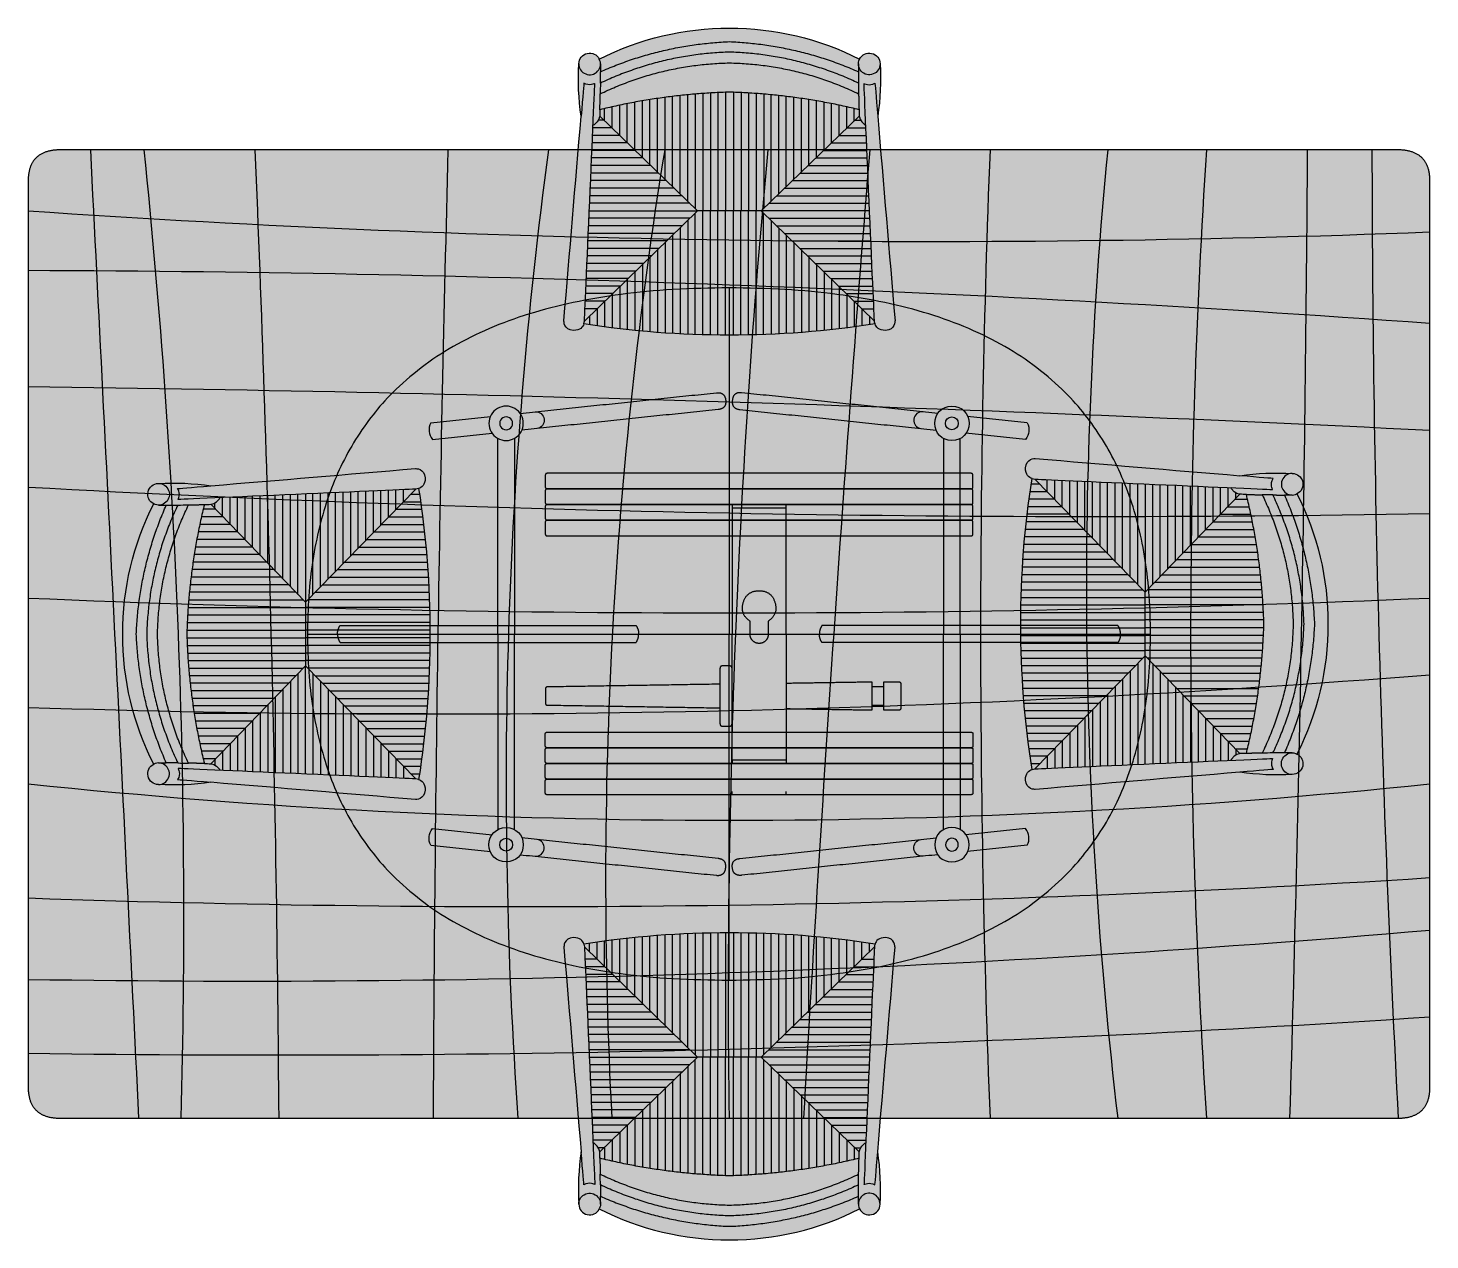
# Model space of a CAD drawing. Header units: metres. Extents: x -17 to 580, y -130 to 19.
# Drawn here: x 319.847 to 322.174, y -19.553 to -17.541 of the extents above; entities that cross this region are included whole.
import ezdxf

# ---------------------------------------------------------------- set-up
doc = ezdxf.new("R2010")
doc.units = ezdxf.units.M
doc.linetypes.add('Style Black Lines_3', pattern=[0])
doc.linetypes.add('Style Grey Lines_1', pattern=[0])
doc.layers.add('Imported blocks', color=7, linetype='Continuous', true_color=0x7a8bf7)
doc.layers.add('Mood Board', color=7, linetype='Continuous', true_color=0x7a8bf7)

# ---------------------------------------------------------------- blocks, each defined once
blk = doc.blocks.new('CH46')
at = {"layer": 'Imported blocks', "transparency": 33554483}
h = blk.add_hatch(color=256, dxfattribs=at)
edge = h.paths.add_edge_path(flags=0)
edge.add_spline(control_points=[(0.3448, 0.5799), (0.4202, 0.58), (0.4935, 0.5626), (0.5608, 0.5284)], knot_values=[0, 0, 0, 0, 1, 1, 1, 1], degree=3, periodic=0)
edge.add_spline(control_points=[(0.5608, 0.5284), (0.5646, 0.5361), (0.5724, 0.5398), (0.5808, 0.5379)], knot_values=[0, 0, 0, 0, 1, 1, 1, 1], degree=3, periodic=0)
edge.add_spline(control_points=[(0.5808, 0.5379), (0.5893, 0.536), (0.5947, 0.5292), (0.5948, 0.5206)], knot_values=[0, 0, 0, 0, 1, 1, 1, 1], degree=3, periodic=0)
edge.add_spline(control_points=[(0.5948, 0.5206), (0.5965, 0.4915), (0.5952, 0.4624), (0.591, 0.4336)], knot_values=[0, 0, 0, 0, 1, 1, 1, 1], degree=3, periodic=0)
edge.add_spline(control_points=[(0.591, 0.4336), (0.6005, 0.3204), (0.61, 0.2071), (0.6196, 0.0939)], knot_values=[0, 0, 0, 0, 1, 1, 1, 1], degree=3, periodic=0)
edge.add_spline(control_points=[(0.6196, 0.0939), (0.6196, 0.0939), (0.62, 0.0784), (0.6041, 0.0779)], knot_values=[0, 0, 0, 0, 1, 1, 1, 1], degree=3, periodic=0)
edge.add_spline(control_points=[(0.6041, 0.0779), (0.5923, 0.0776), (0.588, 0.0836), (0.5864, 0.0887)], knot_values=[0, 0, 0, 0, 1, 1, 1, 1], degree=3, periodic=0)
edge.add_spline(control_points=[(0.5864, 0.0887), (0.5064, 0.0761), (0.4257, 0.0699), (0.3448, 0.07)], knot_values=[0, 0, 0, 0, 1, 1, 1, 1], degree=3, periodic=0)
edge.add_spline(control_points=[(0.3448, 0.07), (0.2639, 0.0699), (0.1832, 0.0761), (0.1032, 0.0887)], knot_values=[0, 0, 0, 0, 1, 1, 1, 1], degree=3, periodic=0)
edge.add_spline(control_points=[(0.1032, 0.0887), (0.1016, 0.0836), (0.0973, 0.0776), (0.0855, 0.0779)], knot_values=[0, 0, 0, 0, 1, 1, 1, 1], degree=3, periodic=0)
edge.add_spline(control_points=[(0.0855, 0.0779), (0.0696, 0.0784), (0.07, 0.0939), (0.07, 0.0939)], knot_values=[0, 0, 0, 0, 1, 1, 1, 1], degree=3, periodic=0)
edge.add_spline(control_points=[(0.07, 0.0939), (0.0795, 0.2071), (0.0891, 0.3204), (0.0986, 0.4336)], knot_values=[0, 0, 0, 0, 1, 1, 1, 1], degree=3, periodic=0)
edge.add_spline(control_points=[(0.0986, 0.4336), (0.0944, 0.4624), (0.0931, 0.4915), (0.0948, 0.5206)], knot_values=[0, 0, 0, 0, 1, 1, 1, 1], degree=3, periodic=0)
edge.add_spline(control_points=[(0.0948, 0.5206), (0.0949, 0.5292), (0.1003, 0.536), (0.1087, 0.5379)], knot_values=[0, 0, 0, 0, 1, 1, 1, 1], degree=3, periodic=0)
edge.add_spline(control_points=[(0.1087, 0.5379), (0.1172, 0.5398), (0.125, 0.5361), (0.1288, 0.5284)], knot_values=[0, 0, 0, 0, 1, 1, 1, 1], degree=3, periodic=0)
edge.add_spline(control_points=[(0.1288, 0.5284), (0.196, 0.5626), (0.2694, 0.58), (0.3448, 0.5799)], knot_values=[0, 0, 0, 0, 1, 1, 1, 1], degree=3, periodic=0)
h = blk.add_hatch(color=256, dxfattribs=at)
edge = h.paths.add_edge_path(flags=0)
edge.add_spline(control_points=[(0.1306, 0.4885), (0.1306, 0.498), (0.1307, 0.5075)], knot_values=[0, 0, 0, 1, 1, 1], degree=2, periodic=0)
edge.add_spline(control_points=[(0.1307, 0.5075), (0.233, 0.5527), (0.3448, 0.5574)], knot_values=[0, 0, 0, 1, 1, 1], degree=2, periodic=0)
edge.add_spline(control_points=[(0.3448, 0.5574), (0.4566, 0.5527), (0.5589, 0.5075)], knot_values=[0, 0, 0, 1, 1, 1], degree=2, periodic=0)
edge.add_spline(control_points=[(0.5589, 0.5075), (0.5589, 0.498), (0.559, 0.4885)], knot_values=[0, 0, 0, 1, 1, 1], degree=2, periodic=0)
edge.add_spline(control_points=[(0.559, 0.4885), (0.4573, 0.5366), (0.3448, 0.5401)], knot_values=[0, 0, 0, 1, 1, 1], degree=2, periodic=0)
edge.add_spline(control_points=[(0.3448, 0.5401), (0.2323, 0.5366), (0.1306, 0.4885)], knot_values=[0, 0, 0, 1, 1, 1], degree=2, periodic=0)
h = blk.add_hatch(color=256, dxfattribs=at)
edge = h.paths.add_edge_path(flags=0)
edge.add_spline(control_points=[(0.3448, 0.5221), (0.4576, 0.5198), (0.5592, 0.4707)], knot_values=[0, 0, 0, 1, 1, 1], degree=2, periodic=0)
edge.add_spline(control_points=[(0.5592, 0.4707), (0.5595, 0.4576), (0.5599, 0.4444)], knot_values=[0, 0, 0, 1, 1, 1], degree=2, periodic=0)
edge.add_spline(control_points=[(0.5599, 0.4444), (0.4539, 0.4704), (0.3448, 0.4735)], knot_values=[0, 0, 0, 1, 1, 1], degree=2, periodic=0)
edge.add_spline(control_points=[(0.3448, 0.4735), (0.2357, 0.4704), (0.1297, 0.4444)], knot_values=[0, 0, 0, 1, 1, 1], degree=2, periodic=0)
edge.add_spline(control_points=[(0.1297, 0.4444), (0.1301, 0.4576), (0.1303, 0.4707)], knot_values=[0, 0, 0, 1, 1, 1], degree=2, periodic=0)
edge.add_spline(control_points=[(0.1303, 0.4707), (0.232, 0.5198), (0.3448, 0.5221)], knot_values=[0, 0, 0, 1, 1, 1], degree=2, periodic=0)
at = {"layer": 'Imported blocks', "linetype": 'Style Grey Lines_1'}
for points in [[(0.2504, 0.3167), (0.2504, 0.4665)], [(0.263, 0.3046), (0.263, 0.4679)], [(0.2755, 0.2925), (0.2755, 0.4692)], [(0.288, 0.4703), (0.288, 0.2804)], [(0.3006, 0.4713), (0.3006, 0.2766)], [(0.3131, 0.4721), (0.3131, 0.2766)], [(0.3256, 0.4728), (0.3256, 0.2766)], [(0.3382, 0.4733), (0.3382, 0.2766)], [(0.3514, 0.4733), (0.3514, 0.2766)], [(0.364, 0.4728), (0.364, 0.2766)], [(0.3765, 0.4721), (0.3765, 0.2766)], [(0.389, 0.4713), (0.389, 0.2766)], [(0.4016, 0.4703), (0.4016, 0.2804)], [(0.4141, 0.2925), (0.4141, 0.4692)], [(0.4266, 0.3046), (0.4266, 0.4679)], [(0.4392, 0.3167), (0.4392, 0.4665)], [(0.1376, 0.4258), (0.1376, 0.4463)], [(0.1501, 0.4136), (0.1501, 0.4492)], [(0.1627, 0.4015), (0.1627, 0.4519)], [(0.1752, 0.3894), (0.1752, 0.4545)], [(0.1877, 0.3773), (0.1877, 0.4569)], [(0.2003, 0.3652), (0.2003, 0.4591)], [(0.2128, 0.3531), (0.2128, 0.4612)], [(0.2254, 0.3409), (0.2254, 0.4631)], [(0.2379, 0.3288), (0.2379, 0.4649)], [(0.4517, 0.3288), (0.4517, 0.4649)], [(0.4642, 0.3409), (0.4642, 0.4631)], [(0.4768, 0.3531), (0.4768, 0.4612)], [(0.4893, 0.3652), (0.4893, 0.4591)], [(0.5018, 0.3773), (0.5018, 0.4569)], [(0.5144, 0.3894), (0.5144, 0.4545)], [(0.5269, 0.4015), (0.5269, 0.4519)], [(0.5394, 0.4136), (0.5394, 0.4492)], [(0.552, 0.4258), (0.552, 0.4463)], [(0.1366, 0.4268), (0.127, 0.4268)], [(0.2919, 0.2766), (0.1294, 0.4337)], [(0.3976, 0.2766), (0.5602, 0.4337)], [(0.553, 0.4268), (0.5625, 0.4268)], [(0.1625, 0.4017), (0.1177, 0.4017)], [(0.1495, 0.4143), (0.1182, 0.4143)], [(0.5271, 0.4017), (0.5719, 0.4017)], [(0.5401, 0.4143), (0.5714, 0.4143)], [(0.1884, 0.3767), (0.1166, 0.3767)], [(0.1754, 0.3892), (0.1171, 0.3892)], [(0.5012, 0.3767), (0.573, 0.3767)], [(0.5142, 0.3892), (0.5725, 0.3892)], [(0.2143, 0.3517), (0.1155, 0.3517)], [(0.2013, 0.3642), (0.116, 0.3642)], [(0.4753, 0.3517), (0.5741, 0.3517)], [(0.4883, 0.3642), (0.5735, 0.3642)], [(0.2402, 0.3266), (0.1144, 0.3266)], [(0.2272, 0.3392), (0.115, 0.3392)], [(0.4494, 0.3266), (0.5752, 0.3266)], [(0.4624, 0.3392), (0.5746, 0.3392)], [(0.2531, 0.3141), (0.1139, 0.3141)], [(0.4365, 0.3141), (0.5757, 0.3141)], [(0.279, 0.2891), (0.1128, 0.2891)], [(0.2661, 0.3016), (0.1133, 0.3016)], [(0.4106, 0.2891), (0.5768, 0.2891)], [(0.4235, 0.3016), (0.5763, 0.3016)], [(0.2919, 0.2766), (0.1041, 0.0934)], [(0.2791, 0.2641), (0.1117, 0.2641)], [(0.1122, 0.2766), (0.2919, 0.2766)], [(0.2755, 0.2605), (0.2755, 0.0719)], [(0.288, 0.0717), (0.288, 0.2728)], [(0.3006, 0.0712), (0.3006, 0.2766)], [(0.3131, 0.0707), (0.3131, 0.2766)], [(0.3256, 0.0707), (0.3256, 0.2766)], [(0.3382, 0.0702), (0.3382, 0.2766)], [(0.3514, 0.0702), (0.3514, 0.2766)], [(0.3639, 0.0707), (0.3639, 0.2766)], [(0.3765, 0.0707), (0.3765, 0.2766)], [(0.389, 0.0712), (0.389, 0.2766)], [(0.3976, 0.2766), (0.5855, 0.0934)], [(0.5773, 0.2766), (0.3976, 0.2766)], [(0.4015, 0.0717), (0.4015, 0.2728)], [(0.4105, 0.2641), (0.5779, 0.2641)], [(0.4141, 0.2605), (0.4141, 0.0719)], [(0.2534, 0.239), (0.1106, 0.239)], [(0.2663, 0.2515), (0.1111, 0.2515)], [(0.2504, 0.2361), (0.2504, 0.0727)], [(0.263, 0.2483), (0.263, 0.0722)], [(0.4233, 0.2515), (0.5784, 0.2515)], [(0.4266, 0.2483), (0.4266, 0.0722)], [(0.4361, 0.239), (0.579, 0.239)], [(0.4391, 0.2361), (0.4391, 0.0727)], [(0.2278, 0.214), (0.1095, 0.214)], [(0.2406, 0.2265), (0.11, 0.2265)], [(0.2254, 0.2116), (0.2254, 0.0747)], [(0.2379, 0.2239), (0.2379, 0.0737)], [(0.449, 0.2265), (0.5795, 0.2265)], [(0.4517, 0.2239), (0.4517, 0.0737)], [(0.4618, 0.214), (0.5801, 0.214)], [(0.4642, 0.2116), (0.4642, 0.0747)], [(0.2021, 0.189), (0.1084, 0.189)], [(0.2149, 0.2015), (0.109, 0.2015)], [(0.2003, 0.1872), (0.2003, 0.0771)], [(0.2128, 0.1994), (0.2128, 0.0754)], [(0.4747, 0.2015), (0.5806, 0.2015)], [(0.4768, 0.1994), (0.4768, 0.0754)], [(0.4875, 0.189), (0.5812, 0.189)], [(0.4893, 0.1872), (0.4893, 0.0771)], [(0.1764, 0.1639), (0.1073, 0.1639)], [(0.1892, 0.1764), (0.1079, 0.1764)], [(0.1878, 0.175), (0.1878, 0.0778)], [(0.5003, 0.1764), (0.5817, 0.1764)], [(0.5018, 0.175), (0.5018, 0.0778)], [(0.5132, 0.1639), (0.5823, 0.1639)], [(0.1636, 0.1514), (0.1068, 0.1514)], [(0.1627, 0.1505), (0.1627, 0.0805)], [(0.1752, 0.1628), (0.1752, 0.0791)], [(0.5144, 0.1628), (0.5144, 0.0791)], [(0.526, 0.1514), (0.5828, 0.1514)], [(0.5269, 0.1505), (0.5269, 0.0805)], [(0.1379, 0.1264), (0.1056, 0.1264)], [(0.1507, 0.1389), (0.1062, 0.1389)], [(0.1376, 0.1261), (0.1376, 0.0836)], [(0.1501, 0.1383), (0.1501, 0.082)], [(0.5388, 0.1389), (0.5834, 0.1389)], [(0.5394, 0.1383), (0.5394, 0.082)], [(0.5517, 0.1264), (0.5839, 0.1264)], [(0.552, 0.1261), (0.552, 0.0836)], [(0.1251, 0.1138), (0.1051, 0.1138)], [(0.1125, 0.1016), (0.1125, 0.0872)], [(0.1251, 0.1139), (0.1251, 0.0854)], [(0.5645, 0.1139), (0.5645, 0.0854)], [(0.5645, 0.1138), (0.5845, 0.1138)], [(0.577, 0.1016), (0.577, 0.0872)]]:
    blk.add_lwpolyline(points, dxfattribs=at)
at = {"layer": 'Imported blocks'}
for points, degree in [([(0.1288, 0.5284), (0.196, 0.5626), (0.2694, 0.58), (0.3448, 0.5799)], 3), ([(0.3448, 0.5799), (0.4202, 0.58), (0.4935, 0.5626), (0.5608, 0.5284)], 3), ([(0.0948, 0.5206), (0.0949, 0.5292), (0.1003, 0.536), (0.1087, 0.5379)], 3), ([(0.1087, 0.5379), (0.1172, 0.5398), (0.125, 0.5361), (0.1288, 0.5284)], 3), ([(0.3448, 0.5401), (0.2323, 0.5366), (0.1306, 0.4885)], 2), ([(0.1307, 0.5075), (0.233, 0.5527), (0.3448, 0.5574)], 2), ([(0.3448, 0.5574), (0.4566, 0.5527), (0.5589, 0.5075)], 2), ([(0.559, 0.4885), (0.4573, 0.5366), (0.3448, 0.5401)], 2), ([(0.5608, 0.5284), (0.5646, 0.5361), (0.5724, 0.5398), (0.5808, 0.5379)], 3), ([(0.5808, 0.5379), (0.5893, 0.536), (0.5947, 0.5292), (0.5948, 0.5206)], 3), ([(0.0986, 0.4336), (0.0944, 0.4624), (0.0931, 0.4915), (0.0948, 0.5206)], 3), ([(0.0948, 0.5206), (0.0948, 0.513), (0.0991, 0.5065), (0.1062, 0.5037)], 3), ([(0.126, 0.5083), (0.1311, 0.5139), (0.1322, 0.5216), (0.1288, 0.5284)], 3), ([(0.1303, 0.4707), (0.232, 0.5198), (0.3448, 0.5221)], 2), ([(0.1307, 0.5204), (0.1307, 0.5161), (0.1307, 0.5118), (0.1307, 0.5075)], 3), ([(0.3448, 0.5221), (0.4576, 0.5198), (0.5592, 0.4707)], 2), ([(0.5636, 0.5083), (0.5585, 0.5139), (0.5574, 0.5216), (0.5608, 0.5284)], 3), ([(0.5589, 0.5204), (0.5589, 0.5161), (0.5589, 0.5118), (0.5589, 0.5075)], 3), ([(0.5948, 0.5206), (0.5948, 0.513), (0.5905, 0.5065), (0.5834, 0.5037)], 3), ([(0.5948, 0.5206), (0.5965, 0.4915), (0.5952, 0.4624), (0.591, 0.4336)], 3), ([(0.1062, 0.5037), (0.1132, 0.501), (0.1208, 0.5027), (0.126, 0.5083)], 3), ([(0.1306, 0.4885), (0.1306, 0.498), (0.1307, 0.5075)], 2), ([(0.5589, 0.5075), (0.5589, 0.498), (0.559, 0.4885)], 2), ([(0.5834, 0.5037), (0.5763, 0.501), (0.5688, 0.5027), (0.5636, 0.5083)], 3), ([(0.1032, 0.4887), (0.1032, 0.4887), (0.1014, 0.4669), (0.0986, 0.4336)], 3), ([(0.1214, 0.4878), (0.1214, 0.4878), (0.1125, 0.4829), (0.1032, 0.4887)], 3), ([(0.1041, 0.0934), (0.1046, 0.0983), (0.1214, 0.4878), (0.1214, 0.4878)], 3), ([(0.3448, 0.4735), (0.2357, 0.4704), (0.1297, 0.4444)], 2), ([(0.1297, 0.4444), (0.1301, 0.4576), (0.1303, 0.4707)], 2), ([(0.1306, 0.4885), (0.1305, 0.4826), (0.1304, 0.4767), (0.1303, 0.4707)], 3), ([(0.5599, 0.4444), (0.4539, 0.4704), (0.3448, 0.4735)], 2), ([(0.559, 0.4885), (0.5591, 0.4826), (0.5591, 0.4767), (0.5592, 0.4707)], 3), ([(0.5592, 0.4707), (0.5595, 0.4576), (0.5599, 0.4444)], 2), ([(0.5682, 0.4878), (0.5682, 0.4878), (0.577, 0.4829), (0.5863, 0.4887)], 3), ([(0.5855, 0.0934), (0.585, 0.0983), (0.5682, 0.4878), (0.5682, 0.4878)], 3), ([(0.5863, 0.4887), (0.5863, 0.4887), (0.5882, 0.4669), (0.591, 0.4336)], 3), ([(0.1297, 0.4444), (0.1296, 0.4409), (0.1295, 0.4373), (0.1294, 0.4337)], 3), ([(0.5599, 0.4444), (0.56, 0.4409), (0.5601, 0.4373), (0.5602, 0.4337)], 3), ([(0.07, 0.0939), (0.0795, 0.2071), (0.0891, 0.3204), (0.0986, 0.4336)], 3), ([(0.1201, 0.4195), (0.1201, 0.4195), (0.1184, 0.4186), (0.1184, 0.4186)], 3), ([(0.1294, 0.4337), (0.1294, 0.4337), (0.1289, 0.4253), (0.1201, 0.4195)], 3), ([(0.5602, 0.4337), (0.5602, 0.4337), (0.5606, 0.4253), (0.5695, 0.4195)], 3), ([(0.5695, 0.4195), (0.5695, 0.4195), (0.5712, 0.4186), (0.5712, 0.4186)], 3), ([(0.591, 0.4336), (0.6005, 0.3204), (0.61, 0.2071), (0.6196, 0.0939)], 3), ([(0.3976, 0.2766), (0.3448, 0.2766), (0.2919, 0.2766)], 2), ([(0.0855, 0.0779), (0.0696, 0.0784), (0.07, 0.0939), (0.07, 0.0939)], 3), ([(0.07, 0.0939), (0.07, 0.0939), (0.07, 0.0939)], 2), ([(0.1032, 0.0887), (0.1038, 0.0905), (0.104, 0.0922), (0.1041, 0.0934)], 3), ([(0.5864, 0.0887), (0.5858, 0.0905), (0.5856, 0.0922), (0.5855, 0.0934)], 3), ([(0.6196, 0.0939), (0.6196, 0.0939), (0.62, 0.0784), (0.6041, 0.0779)], 3), ([(0.6196, 0.0939), (0.6196, 0.0939), (0.6196, 0.0939)], 2), ([(0.1032, 0.0887), (0.1016, 0.0836), (0.0973, 0.0776), (0.0855, 0.0779)], 3), ([(0.3448, 0.07), (0.2639, 0.0699), (0.1832, 0.0761), (0.1032, 0.0887)], 3), ([(0.5864, 0.0887), (0.5064, 0.0761), (0.4257, 0.0699), (0.3448, 0.07)], 3), ([(0.6041, 0.0779), (0.5923, 0.0776), (0.588, 0.0836), (0.5864, 0.0887)], 3)]:
    blk.add_open_spline(points, degree=degree, dxfattribs=at)
blk = doc.blocks.new('CH337')
at = {"layer": 'Imported blocks', "transparency": 33554483}
h = blk.add_hatch(color=256, dxfattribs=at)
edge = h.paths.add_edge_path(flags=0)
edge.add_spline(control_points=[(1.4696, 0.6449), (1.4696, 1.2198), (0.7698, 1.2198)], knot_values=[0, 0, 0, 1, 1, 1], degree=2, periodic=0)
edge.add_spline(control_points=[(0.7698, 1.2198), (0.07, 1.2198), (0.07, 0.6449)], knot_values=[0, 0, 0, 1, 1, 1], degree=2, periodic=0)
edge.add_spline(control_points=[(0.07, 0.6449), (0.07, 0.07), (0.7698, 0.07)], knot_values=[0, 0, 0, 1, 1, 1], degree=2, periodic=0)
edge.add_spline(control_points=[(0.7698, 0.07), (1.4696, 0.07), (1.4696, 0.6449)], knot_values=[0, 0, 0, 1, 1, 1], degree=2, periodic=0)
at = {"layer": 'Imported blocks', "linetype": 'Style Black Lines_3'}
for points in [[(0.7698, 1.2198), (0.7698, 0.6449)], [(0.07, 0.6449), (1.4696, 0.6449)], [(0.7698, 0.07), (0.7698, 0.6449)]]:
    blk.add_lwpolyline(points, dxfattribs=at)
at = {"layer": 'Imported blocks', "linetype": 'Style Grey Lines_1'}
for points in [[(0.2749, 0.9958), (0.3737, 1.0062)], [(1.2647, 0.9958), (1.1659, 1.0062)], [(0.2778, 0.9679), (0.3766, 0.9783)], [(1.2618, 0.9679), (1.1629, 0.9783)], [(0.3858, 0.6449), (0.3858, 0.97)], [(0.4138, 0.97), (0.4138, 0.6449)], [(1.1257, 0.97), (1.1257, 0.6449)], [(1.1537, 0.6449), (1.1537, 0.97)], [(0.7748, 0.8599), (0.7748, 0.6449)], [(0.8648, 0.8542), (0.7748, 0.8542)], [(0.8648, 0.6449), (0.8648, 0.8599)], [(0.3858, 0.6449), (0.3858, 0.3198)], [(0.4138, 0.3198), (0.4138, 0.6449)], [(0.7748, 0.4299), (0.7748, 0.6449)], [(0.8648, 0.6449), (0.8648, 0.4299)], [(1.1257, 0.3198), (1.1257, 0.6449)], [(1.1537, 0.6449), (1.1537, 0.3198)], [(0.8648, 0.4356), (0.7748, 0.4356)], [(0.2778, 0.3219), (0.3766, 0.3115)], [(1.2618, 0.3219), (1.1629, 0.3115)], [(0.2749, 0.294), (0.3737, 0.2836)], [(1.2647, 0.294), (1.1659, 0.2836)]]:
    blk.add_lwpolyline(points, dxfattribs=at)
at = {"layer": 'Imported blocks'}
for points, degree in [([(0.7698, 1.2198), (0.07, 1.2198), (0.07, 0.6449)], 2), ([(1.4696, 0.6449), (1.4696, 1.2198), (0.7698, 1.2198)], 2), ([(0.4141, 1.0195), (0.4051, 1.0247), (0.3946, 1.0247), (0.3856, 1.0195)], 3), ([(0.4231, 1.0114), (0.586, 1.0285), (0.7489, 1.0456)], 2), ([(0.7489, 1.0456), (0.7628, 1.0471), (0.7643, 1.0331)], 2), ([(0.7643, 1.0331), (0.7657, 1.0192), (0.7518, 1.0178)], 2), ([(0.7753, 1.0331), (0.7738, 1.0192), (0.7877, 1.0178)], 2), ([(0.7907, 1.0456), (0.7768, 1.0471), (0.7753, 1.0331)], 2), ([(1.1165, 1.0114), (0.9536, 1.0285), (0.7907, 1.0456)], 2), ([(0.3856, 1.0195), (0.3766, 1.0143), (0.3713, 1.0052), (0.3713, 0.9948)], 3), ([(0.3945, 1.004), (0.3912, 1.0021), (0.3892, 0.9987), (0.3892, 0.9948)], 3), ([(0.4052, 1.004), (0.4018, 1.006), (0.3979, 1.006), (0.3945, 1.004)], 3), ([(0.4105, 0.9948), (0.4105, 0.9987), (0.4085, 1.0021), (0.4052, 1.004)], 3), ([(0.4283, 0.9948), (0.4283, 1.0052), (0.4231, 1.0143), (0.4141, 1.0195)], 3), ([(0.7518, 1.0178), (0.5889, 1.0006), (0.426, 0.9835)], 2), ([(0.4478, 1.014), (0.4558, 1.0147), (0.4621, 1.0094), (0.463, 1.0015)], 3), ([(0.463, 1.0015), (0.4638, 0.9935), (0.4587, 0.9871), (0.4507, 0.9861)], 3), ([(0.7877, 1.0178), (0.9507, 1.0006), (1.1136, 0.9835)], 2), ([(1.0766, 1.0015), (1.0757, 0.9935), (1.0809, 0.9871), (1.0888, 0.9861)], 3), ([(1.0918, 1.014), (1.0838, 1.0147), (1.0774, 1.0094), (1.0766, 1.0015)], 3), ([(1.1112, 0.9948), (1.1112, 1.0113), (1.1233, 1.0233), (1.1397, 1.0233)], 3), ([(1.1291, 0.9948), (1.1291, 1.001), (1.1336, 1.0055), (1.1397, 1.0055)], 3), ([(1.1397, 1.0233), (1.1562, 1.0233), (1.1682, 1.0113), (1.1682, 0.9948)], 3), ([(1.1397, 1.0055), (1.1459, 1.0055), (1.1504, 1.001), (1.1504, 0.9948)], 3), ([(0.2749, 0.9958), (0.27, 0.9865), (0.2711, 0.976), (0.2778, 0.9679)], 3), ([(0.3713, 0.9948), (0.3713, 0.9845), (0.3766, 0.9753), (0.3856, 0.9702)], 3), ([(0.3892, 0.9948), (0.3892, 0.991), (0.3912, 0.9876), (0.3945, 0.9856)], 3), ([(0.3945, 0.9856), (0.3979, 0.9837), (0.4018, 0.9837), (0.4052, 0.9856)], 3), ([(0.4052, 0.9856), (0.4085, 0.9876), (0.4105, 0.991), (0.4105, 0.9948)], 3), ([(0.4141, 0.9702), (0.4231, 0.9753), (0.4283, 0.9845), (0.4283, 0.9948)], 3), ([(1.1397, 0.9663), (1.1233, 0.9663), (1.1112, 0.9784), (1.1112, 0.9948)], 3), ([(1.1397, 0.9842), (1.1336, 0.9842), (1.1291, 0.9887), (1.1291, 0.9948)], 3), ([(1.1682, 0.9948), (1.1682, 0.9784), (1.1562, 0.9663), (1.1397, 0.9663)], 3), ([(1.1504, 0.9948), (1.1504, 0.9887), (1.1459, 0.9842), (1.1397, 0.9842)], 3), ([(1.2647, 0.9958), (1.2696, 0.9865), (1.2684, 0.976), (1.2618, 0.9679)], 3), ([(0.3856, 0.9702), (0.3946, 0.965), (0.4051, 0.965), (0.4141, 0.9702)], 3), ([(0.4682, 0.9118), (0.4648, 0.9118), (0.4648, 0.9084)], 2), ([(0.4648, 0.9084), (0.4648, 0.8988), (0.4648, 0.8893)], 2), ([(1.1713, 0.9118), (0.8198, 0.9118), (0.4682, 0.9118)], 2), ([(1.1747, 0.9084), (1.1747, 0.9118), (1.1713, 0.9118)], 2), ([(1.1747, 0.8893), (1.1747, 0.8988), (1.1747, 0.9084)], 2), ([(0.4648, 0.8893), (0.4648, 0.8858), (0.4682, 0.8858)], 2), ([(0.4682, 0.8858), (0.4648, 0.8858), (0.4648, 0.8824)], 2), ([(0.4682, 0.8858), (0.8198, 0.8858), (1.1713, 0.8858)], 2), ([(1.1713, 0.8858), (0.8198, 0.8858), (0.4682, 0.8858)], 2), ([(1.1713, 0.8858), (1.1747, 0.8858), (1.1747, 0.8893)], 2), ([(1.1747, 0.8824), (1.1747, 0.8858), (1.1713, 0.8858)], 2), ([(0.4648, 0.8824), (0.4648, 0.8729), (0.4648, 0.8633)], 2), ([(0.4648, 0.8633), (0.4648, 0.8599), (0.4682, 0.8599)], 2), ([(1.1713, 0.8599), (1.1747, 0.8599), (1.1747, 0.8633)], 2), ([(1.1747, 0.8633), (1.1747, 0.8729), (1.1747, 0.8824)], 2), ([(0.4682, 0.8599), (0.4648, 0.8599), (0.4648, 0.8564)], 2), ([(0.4648, 0.8564), (0.4648, 0.8469), (0.4648, 0.8373)], 2), ([(1.1713, 0.8599), (0.8198, 0.8599), (0.4682, 0.8599)], 2), ([(0.4682, 0.8599), (0.8198, 0.8599), (1.1713, 0.8599)], 2), ([(1.1747, 0.8564), (1.1747, 0.8599), (1.1713, 0.8599)], 2), ([(1.1747, 0.8373), (1.1747, 0.8469), (1.1747, 0.8564)], 2), ([(0.4648, 0.8373), (0.4648, 0.8339), (0.4682, 0.8339)], 2), ([(0.4682, 0.8339), (0.4648, 0.8339), (0.4648, 0.8304)], 2), ([(0.4648, 0.8304), (0.4648, 0.8209), (0.4648, 0.8113)], 2), ([(0.4682, 0.8339), (0.8198, 0.8339), (1.1713, 0.8339)], 2), ([(1.1713, 0.8339), (0.8198, 0.8339), (0.4682, 0.8339)], 2), ([(1.1713, 0.8339), (1.1747, 0.8339), (1.1747, 0.8373)], 2), ([(1.1747, 0.8304), (1.1747, 0.8339), (1.1713, 0.8339)], 2), ([(1.1747, 0.8113), (1.1747, 0.8209), (1.1747, 0.8304)], 2), ([(0.4648, 0.8113), (0.4648, 0.8079), (0.4682, 0.8079)], 2), ([(0.4682, 0.8079), (0.8198, 0.8079), (1.1713, 0.8079)], 2), ([(1.1713, 0.8079), (1.1747, 0.8079), (1.1747, 0.8113)], 2), ([(0.7934, 0.6972), (0.7993, 0.7168), (0.8198, 0.7168)], 2), ([(0.8198, 0.7168), (0.8403, 0.7168), (0.8461, 0.6972)], 2), ([(0.8048, 0.6663), (0.7876, 0.6775), (0.7934, 0.6972)], 2), ([(0.8461, 0.6972), (0.8519, 0.6775), (0.8348, 0.6663)], 2), ([(0.1199, 0.6449), (0.1199, 0.6525), (0.1242, 0.6589)], 2), ([(0.1242, 0.6589), (0.3698, 0.6589), (0.6155, 0.6589)], 2), ([(0.6155, 0.6589), (0.6198, 0.6526), (0.6198, 0.6449)], 2), ([(0.8048, 0.6444), (0.8048, 0.6553), (0.8048, 0.6663)], 2), ([(0.8348, 0.6663), (0.8348, 0.6553), (0.8348, 0.6444)], 2), ([(0.924, 0.6589), (0.9198, 0.6526), (0.9198, 0.6449)], 2), ([(1.4154, 0.6589), (1.1697, 0.6589), (0.924, 0.6589)], 2), ([(1.4196, 0.6449), (1.4196, 0.6525), (1.4154, 0.6589)], 2), ([(0.07, 0.6449), (0.07, 0.07), (0.7698, 0.07)], 2), ([(0.1199, 0.6449), (0.1199, 0.6373), (0.1242, 0.6309)], 2), ([(0.1242, 0.6309), (0.3698, 0.6309), (0.6155, 0.6309)], 2), ([(0.6155, 0.6309), (0.6198, 0.6372), (0.6198, 0.6449)], 2), ([(0.7698, 0.07), (1.4696, 0.07), (1.4696, 0.6449)], 2), ([(0.8092, 0.6337), (0.8048, 0.6381), (0.8048, 0.6444)], 2), ([(0.8198, 0.6293), (0.8136, 0.6293), (0.8092, 0.6337)], 2), ([(0.8304, 0.6337), (0.826, 0.6293), (0.8198, 0.6293)], 2), ([(0.8348, 0.6444), (0.8348, 0.6381), (0.8304, 0.6337)], 2), ([(0.924, 0.6309), (0.9198, 0.6372), (0.9198, 0.6449)], 2), ([(1.4154, 0.6309), (1.1697, 0.6309), (0.924, 0.6309)], 2), ([(1.4196, 0.6449), (1.4196, 0.6373), (1.4154, 0.6309)], 2), ([(0.759, 0.5919), (0.7548, 0.5919), (0.7548, 0.5876)], 2), ([(0.7548, 0.5876), (0.7548, 0.5419), (0.7548, 0.4962)], 2), ([(0.7705, 0.5919), (0.7648, 0.5919), (0.759, 0.5919)], 2), ([(0.7748, 0.5876), (0.7748, 0.5919), (0.7705, 0.5919)], 2), ([(0.7748, 0.4962), (0.7748, 0.5419), (0.7748, 0.5876)], 2), ([(0.7548, 0.5616), (0.6114, 0.5593), (0.4681, 0.557)], 2), ([(0.8648, 0.5634), (0.9359, 0.5645), (1.007, 0.5656)], 2), ([(1.007, 0.5656), (1.007, 0.5419), (1.007, 0.5182)], 2), ([(1.027, 0.5656), (1.039, 0.5656), (1.051, 0.5657)], 2), ([(1.027, 0.5182), (1.027, 0.5419), (1.027, 0.5656)], 2), ([(1.051, 0.5657), (1.055, 0.5656), (1.055, 0.5616)], 2), ([(1.055, 0.5616), (1.055, 0.5419), (1.055, 0.5222)], 2), ([(0.4681, 0.557), (0.4651, 0.5569), (0.4651, 0.554)], 2), ([(0.4651, 0.554), (0.4651, 0.5419), (0.4651, 0.5299)], 2), ([(1.027, 0.5572), (1.017, 0.5572), (1.007, 0.5572)], 2), ([(0.4651, 0.5299), (0.4651, 0.5269), (0.4681, 0.5269)], 2), ([(0.4681, 0.5269), (0.6114, 0.5246), (0.7548, 0.5222)], 2), ([(1.007, 0.5182), (0.9359, 0.5193), (0.8648, 0.5205)], 2), ([(1.007, 0.5267), (1.017, 0.5267), (1.027, 0.5267)], 2), ([(1.051, 0.5182), (1.039, 0.5182), (1.027, 0.5182)], 2), ([(1.055, 0.5222), (1.055, 0.5182), (1.051, 0.5182)], 2), ([(0.7548, 0.4962), (0.7548, 0.4919), (0.759, 0.4919)], 2), ([(0.759, 0.4919), (0.7648, 0.4919), (0.7705, 0.4919)], 2), ([(0.7705, 0.4919), (0.7748, 0.4919), (0.7748, 0.4962)], 2), ([(0.4648, 0.4785), (0.4648, 0.4819), (0.4682, 0.4819)], 2), ([(0.4648, 0.4594), (0.4648, 0.4689), (0.4648, 0.4785)], 2), ([(0.4682, 0.4819), (0.8198, 0.4819), (1.1713, 0.4819)], 2), ([(1.1713, 0.4819), (1.1747, 0.4819), (1.1747, 0.4785)], 2), ([(1.1747, 0.4785), (1.1747, 0.4689), (1.1747, 0.4594)], 2), ([(0.4682, 0.4559), (0.4648, 0.4559), (0.4648, 0.4594)], 2), ([(0.4648, 0.4525), (0.4648, 0.4559), (0.4682, 0.4559)], 2), ([(0.4648, 0.4334), (0.4648, 0.4429), (0.4648, 0.4525)], 2), ([(1.1713, 0.4559), (0.8198, 0.4559), (0.4682, 0.4559)], 2), ([(0.4682, 0.4559), (0.8198, 0.4559), (1.1713, 0.4559)], 2), ([(1.1747, 0.4594), (1.1747, 0.4559), (1.1713, 0.4559)], 2), ([(1.1713, 0.4559), (1.1747, 0.4559), (1.1747, 0.4525)], 2), ([(1.1747, 0.4525), (1.1747, 0.4429), (1.1747, 0.4334)], 2), ([(0.4682, 0.4299), (0.4648, 0.4299), (0.4648, 0.4334)], 2), ([(0.4648, 0.4265), (0.4648, 0.4299), (0.4682, 0.4299)], 2), ([(0.4648, 0.4074), (0.4648, 0.417), (0.4648, 0.4265)], 2), ([(0.4682, 0.4299), (0.8198, 0.4299), (1.1713, 0.4299)], 2), ([(1.1713, 0.4299), (0.8198, 0.4299), (0.4682, 0.4299)], 2), ([(0.7748, 0.4356), (0.7748, 0.4328), (0.7748, 0.4299)], 2), ([(0.8648, 0.4356), (0.8648, 0.4328), (0.8648, 0.4299)], 2), ([(1.1747, 0.4334), (1.1747, 0.4299), (1.1713, 0.4299)], 2), ([(1.1713, 0.4299), (1.1747, 0.4299), (1.1747, 0.4265)], 2), ([(1.1747, 0.4265), (1.1747, 0.417), (1.1747, 0.4074)], 2), ([(0.4682, 0.404), (0.4648, 0.404), (0.4648, 0.4074)], 2), ([(0.4648, 0.4005), (0.4648, 0.404), (0.4682, 0.404)], 2), ([(0.4648, 0.3814), (0.4648, 0.391), (0.4648, 0.4005)], 2), ([(0.4682, 0.404), (0.8198, 0.404), (1.1713, 0.404)], 2), ([(1.1713, 0.404), (0.8198, 0.404), (0.4682, 0.404)], 2), ([(1.1747, 0.4074), (1.1747, 0.404), (1.1713, 0.404)], 2), ([(1.1713, 0.404), (1.1747, 0.404), (1.1747, 0.4005)], 2), ([(1.1747, 0.4005), (1.1747, 0.391), (1.1747, 0.3814)], 2), ([(0.4682, 0.378), (0.4648, 0.378), (0.4648, 0.3814)], 2), ([(1.1713, 0.378), (0.8198, 0.378), (0.4682, 0.378)], 2), ([(0.7748, 0.3779), (0.7748, 0.3807), (0.7748, 0.3836)], 2), ([(0.8648, 0.3779), (0.8648, 0.3807), (0.8648, 0.3836)], 2), ([(1.1747, 0.3814), (1.1747, 0.378), (1.1713, 0.378)], 2), ([(0.2749, 0.294), (0.27, 0.3033), (0.2711, 0.3138), (0.2778, 0.3219)], 3), ([(0.3713, 0.295), (0.3713, 0.3114), (0.3834, 0.3235), (0.3998, 0.3235)], 3), ([(0.3892, 0.295), (0.3892, 0.3011), (0.3937, 0.3056), (0.3998, 0.3056)], 3), ([(0.3998, 0.3235), (0.4163, 0.3235), (0.4283, 0.3114), (0.4283, 0.295)], 3), ([(0.3998, 0.3056), (0.406, 0.3056), (0.4105, 0.3011), (0.4105, 0.295)], 3), ([(0.7518, 0.272), (0.5889, 0.2892), (0.426, 0.3063)], 2), ([(0.463, 0.2883), (0.4638, 0.2963), (0.4587, 0.3027), (0.4507, 0.3037)], 3), ([(0.7877, 0.272), (0.9507, 0.2892), (1.1136, 0.3063)], 2), ([(1.0766, 0.2883), (1.0757, 0.2963), (1.0809, 0.3027), (1.0888, 0.3037)], 3), ([(1.1397, 0.3235), (1.1233, 0.3235), (1.1112, 0.3114), (1.1112, 0.295)], 3), ([(1.1344, 0.3042), (1.1311, 0.3022), (1.1291, 0.2988), (1.1291, 0.295)], 3), ([(1.145, 0.3042), (1.1417, 0.3061), (1.1378, 0.3061), (1.1344, 0.3042)], 3), ([(1.1682, 0.295), (1.1682, 0.3114), (1.1562, 0.3235), (1.1397, 0.3235)], 3), ([(1.1504, 0.295), (1.1504, 0.2988), (1.1484, 0.3022), (1.145, 0.3042)], 3), ([(1.2647, 0.294), (1.2696, 0.3033), (1.2684, 0.3138), (1.2618, 0.3219)], 3), ([(0.3998, 0.2665), (0.3834, 0.2665), (0.3713, 0.2785), (0.3713, 0.295)], 3), ([(0.3998, 0.2843), (0.3937, 0.2843), (0.3892, 0.2888), (0.3892, 0.295)], 3), ([(0.4283, 0.295), (0.4283, 0.2785), (0.4163, 0.2665), (0.3998, 0.2665)], 3), ([(0.4105, 0.295), (0.4105, 0.2888), (0.406, 0.2843), (0.3998, 0.2843)], 3), ([(0.4478, 0.2758), (0.4558, 0.2751), (0.4621, 0.2804), (0.463, 0.2883)], 3), ([(1.0918, 0.2758), (1.0838, 0.2751), (1.0774, 0.2804), (1.0766, 0.2883)], 3), ([(1.1112, 0.295), (1.1112, 0.2785), (1.1233, 0.2665), (1.1397, 0.2665)], 3), ([(1.1291, 0.295), (1.1291, 0.2911), (1.1311, 0.2877), (1.1344, 0.2858)], 3), ([(1.1344, 0.2858), (1.1378, 0.2838), (1.1417, 0.2838), (1.145, 0.2858)], 3), ([(1.1397, 0.2665), (1.1562, 0.2665), (1.1682, 0.2785), (1.1682, 0.295)], 3), ([(1.145, 0.2858), (1.1484, 0.2877), (1.1504, 0.2911), (1.1504, 0.295)], 3), ([(0.4231, 0.2784), (0.586, 0.2613), (0.7489, 0.2442)], 2), ([(0.7489, 0.2442), (0.7628, 0.2427), (0.7643, 0.2567)], 2), ([(0.7643, 0.2567), (0.7657, 0.2706), (0.7518, 0.272)], 2), ([(0.7753, 0.2567), (0.7738, 0.2706), (0.7877, 0.272)], 2), ([(0.7907, 0.2442), (0.7768, 0.2427), (0.7753, 0.2567)], 2), ([(1.1165, 0.2784), (0.9536, 0.2613), (0.7907, 0.2442)], 2)]:
    blk.add_open_spline(points, degree=degree, dxfattribs=at)
blk = doc.blocks.new('Gunter')
at = {"layer": 'Imported blocks', "transparency": 33554483}
h = blk.add_hatch(color=256, dxfattribs=at)
edge = h.paths.add_edge_path(flags=0)
edge.add_spline(control_points=[(0.1728, 0.12), (1.2835, 0.12), (2.3942, 0.12)], knot_values=[0, 0, 0, 1, 1, 1], degree=2, periodic=0)
edge.add_spline(control_points=[(2.3942, 0.12), (2.447, 0.12), (2.447, 0.1728)], knot_values=[0, 0, 0, 1, 1, 1], degree=2, periodic=0)
edge.add_spline(control_points=[(2.447, 0.1728), (2.447, 0.924), (2.447, 1.6752)], knot_values=[0, 0, 0, 1, 1, 1], degree=2, periodic=0)
edge.add_spline(control_points=[(2.447, 1.6752), (2.447, 1.728), (2.3942, 1.728)], knot_values=[0, 0, 0, 1, 1, 1], degree=2, periodic=0)
edge.add_spline(control_points=[(2.3942, 1.728), (1.2835, 1.728), (0.1728, 1.728)], knot_values=[0, 0, 0, 1, 1, 1], degree=2, periodic=0)
edge.add_spline(control_points=[(0.1728, 1.728), (0.12, 1.728), (0.12, 1.6752)], knot_values=[0, 0, 0, 1, 1, 1], degree=2, periodic=0)
edge.add_spline(control_points=[(0.12, 1.6752), (0.12, 0.924), (0.12, 0.1728)], knot_values=[0, 0, 0, 1, 1, 1], degree=2, periodic=0)
edge.add_spline(control_points=[(0.12, 0.1728), (0.12, 0.12), (0.1728, 0.12)], knot_values=[0, 0, 0, 1, 1, 1], degree=2, periodic=0)
at = {"layer": 'Imported blocks'}
for points, degree in [([(0.1728, 1.728), (0.12, 1.728), (0.12, 1.6752)], 2), ([(2.3942, 1.728), (1.2835, 1.728), (0.1728, 1.728)], 2), ([(0.2234, 1.728), (0.2505, 1.192), (0.2772, 0.656), (0.3034, 0.12)], 3), ([(0.3121, 1.728), (0.3675, 1.1938), (0.388, 0.6569), (0.3736, 0.12)], 3), ([(0.4965, 1.728), (0.5189, 1.1923), (0.5321, 0.6562), (0.536, 0.12)], 3), ([(0.817, 1.728), (0.8028, 1.1921), (0.7947, 0.6561), (0.7924, 0.12)], 3), ([(0.9836, 1.728), (0.9122, 1.1947), (0.8953, 0.6567), (0.9331, 0.12)], 3), ([(1.1767, 1.728), (1.0903, 1.1963), (1.0609, 0.658), (1.0889, 0.12)], 3), ([(1.3479, 1.728), (1.2978, 1.1934), (1.2763, 0.6569), (1.2835, 0.12)], 3), ([(1.517, 1.728), (1.4739, 1.1925), (1.4373, 0.6564), (1.4072, 0.12)], 3), ([(1.7167, 1.728), (1.6958, 1.1922), (1.6958, 0.6558), (1.7167, 0.12)], 3), ([(1.9121, 1.728), (1.8599, 1.1926), (1.8655, 0.6543), (1.9287, 0.12)], 3), ([(2.0759, 1.728), (2.041, 1.1924), (2.041, 0.6556), (2.0759, 0.12)], 3), ([(2.2145, 0.12), (2.2304, 0.6559), (2.2402, 1.1919), (2.2439, 1.728)], 3), ([(2.3507, 1.728), (2.3514, 1.1917), (2.3659, 0.6556), (2.3942, 0.12)], 3), ([(2.447, 1.6752), (2.447, 1.728), (2.3942, 1.728)], 2), ([(0.12, 1.6752), (0.12, 0.924), (0.12, 0.1728)], 2), ([(2.447, 0.1728), (2.447, 0.924), (2.447, 1.6752)], 2), ([(0.12, 1.6268), (0.8946, 1.5741), (1.6711, 1.5624), (2.447, 1.5917)], 3), ([(0.12, 1.5281), (0.8965, 1.5254), (1.6725, 1.4961), (2.447, 1.4403)], 3), ([(0.12, 1.3349), (0.8961, 1.3254), (1.6718, 1.3012), (2.447, 1.2625)], 3), ([(0.12, 1.1681), (0.8949, 1.1253), (1.671, 1.1106), (2.447, 1.1242)], 3), ([(0.12, 0.9837), (0.8954, 0.9509), (1.6716, 0.9509), (2.447, 0.9837)], 3), ([(0.12, 0.8022), (0.8962, 0.7771), (1.6728, 0.7952), (2.447, 0.8564)], 3), ([(0.12, 0.6752), (0.8941, 0.5945), (1.6729, 0.5945), (2.447, 0.6752)], 3), ([(0.12, 0.4856), (0.8959, 0.4587), (1.6722, 0.47), (2.447, 0.5194)], 3), ([(0.12, 0.3505), (0.8967, 0.3381), (1.6731, 0.3654), (2.447, 0.4323)], 3), ([(0.12, 0.2278), (0.8962, 0.2167), (1.6724, 0.2369), (2.447, 0.2882)], 3), ([(0.12, 0.1728), (0.12, 0.12), (0.1728, 0.12)], 2), ([(2.3942, 0.12), (2.447, 0.12), (2.447, 0.1728)], 2), ([(0.1728, 0.12), (1.2835, 0.12), (2.3942, 0.12)], 2)]:
    blk.add_open_spline(points, degree=degree, dxfattribs=at)
blk = doc.blocks.new('Lshaped kitchen S')
at = {"layer": 'Imported blocks'}
for name, p in [('CH46', (2.5017, 1.5941)), ('Gunter', (1.5623, 0.2437)), ('CH337', (2.076, 0.5228))]:
    blk.add_blockref(name, p, dxfattribs=at)
for p, rotation in [((2.4193, 0.8229), 90), ((3.2601, 1.5292), 270)]:
    blk.add_blockref('CH46', p, dxfattribs=dict(at, rotation=rotation))
at = {"layer": 'Imported blocks', "xscale": -1, "rotation": 180}
blk.add_blockref('CH46', (2.5017, 0.7414), dxfattribs=at)

msp = doc.modelspace()

# ---------------------------------------------------------------- block references
at = {"layer": 'Mood Board'}
msp.add_blockref('Lshaped kitchen S', (318.1643093, -19.7146728), dxfattribs=at)

doc.saveas('drawing.dxf')
